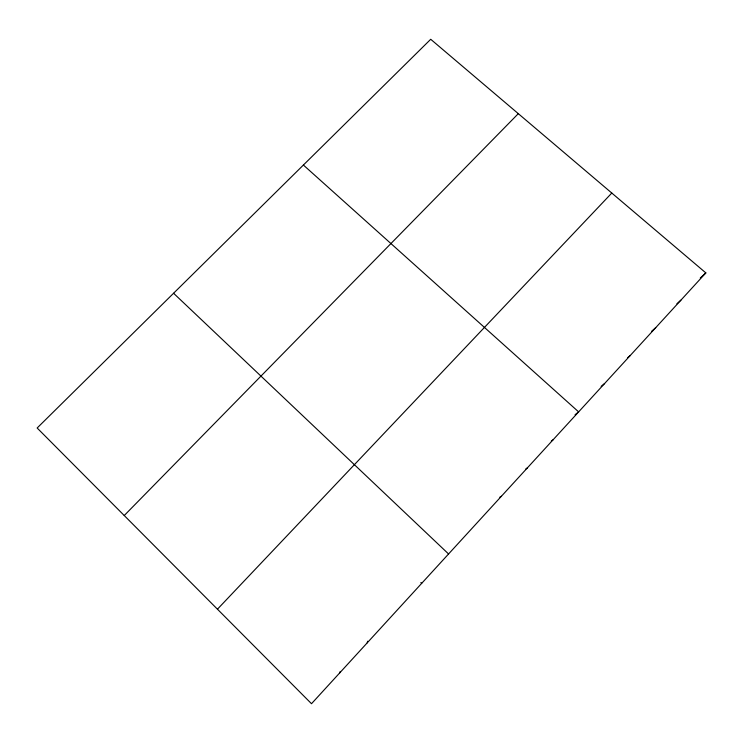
<?xml version="1.0" encoding="UTF-8"?>
<svg xmlns="http://www.w3.org/2000/svg" width="743" height="743" viewBox="0 0 743 743"><rect width="100%" height="100%" fill="white"/><g stroke="black" fill="none" stroke-linecap="round" stroke-linejoin="round"><path stroke-width="1.11" d="M367.209 642.862L367.674 641.218M339.505 673.121L340.266 671.44M705.85 272.913L311.503 703.714L37.15 428.005L430.717 39.286L705.85 272.913L700.277 278.003M217.448 609.195L611.795 193.041M124.239 515.531L518.308 113.66M676.882 303.776L680.932 300.135M651.62 331.267L655.753 327.635M627.779 357.597L630.315 355.433M601.143 386.379L604.607 383.509M575.063 414.715L578.63 411.891L303.395 165.048M551.297 441.101L553.154 439.726M525.84 468.907L527.419 467.839M499.807 497.178L501.414 496.25M420.835 582.614L421.736 583.292M173.574 293.262L448.577 553.972"/></g></svg>
